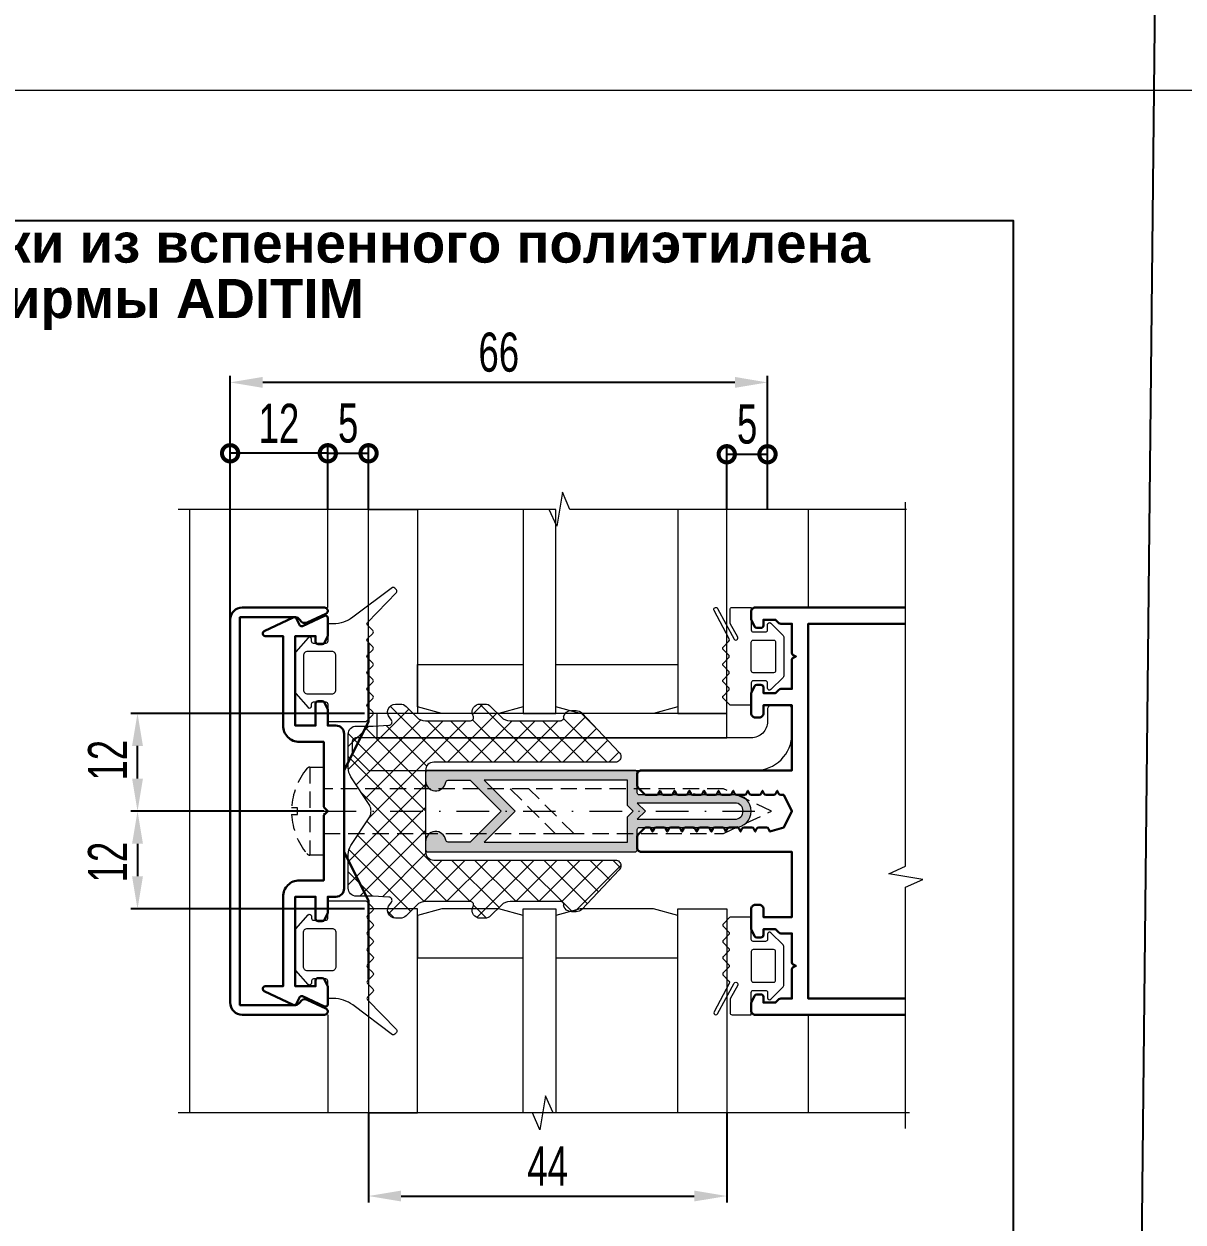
# Model space of a CAD drawing. Extents: x -37 to 8820, y -336 to 478.
# Drawn here: x 4944.1 to 5033, y 210.2 to 302.1 of the extents above; entities that cross this region are included whole.
import ezdxf

# ---------------------------------------------------------------- set-up
doc = ezdxf.new("R2010")
doc.units = 0
doc.header["$LTSCALE"] = 5
doc.linetypes.add('DASHDOT', pattern=[1, 0.5, -0.25, 0, -0.25])
doc.linetypes.add('HIDDEN', pattern=[0.375, 0.25, -0.125])
doc.layers.get('0').update_dxf_attribs({"linetype": 'CONTINUOUS', "lineweight": 30})
doc.layers.get('DEFPOINTS').update_dxf_attribs({"linetype": 'CONTINUOUS'})
for name, color, linetype, lineweight in [('1', 6, 'DASHDOT', 13), ('2', 3, 'HIDDEN', 13), ('Dimentions', 5, 'CONTINUOUS', 15), ('Glass', 5, 'CONTINUOUS', 20), ('Ал подклад', 7, 'CONTINUOUS', 20), ('Герлен', 7, 'CONTINUOUS', 60), ('Зигзаг', 1, 'CONTINUOUS', 15), ('Конструкции', 252, 'CONTINUOUS', 20), ('Подкладки', 1, 'CONTINUOUS', 20), ('Рамки', 1, 'CONTINUOUS', 15), ('Текстовый', 7, 'CONTINUOUS', 9), ('Уплотнители', 1, 'CONTINUOUS', 20), ('Штриховка', 1, 'CONTINUOUS', 5)]:
    doc.layers.add(name, color=color, linetype=linetype, lineweight=lineweight)
doc.layers.add('Скрытые', color=14, linetype='CONTINUOUS', plot=False)
doc.styles.add('3', font='RUSS.SHX', dxfattribs={"width": 0.7, "height": 3})
doc.styles.add('Каталожный', font='arial.ttf', dxfattribs={"height": 2.5})
doc.dimstyles.new('MX1_6', dxfattribs={"dimtxt": 3, "dimasz": 2.5, "dimexe": 0.5, "dimexo": 0, "dimgap": 0.8, "dimtad": 1, "dimlfac": 1.6, "dimdsep": 46, "dimtxsty": '3', "dimcen": 0, "dimclrd": 256, "dimclre": 256, "dimclrt": 256, "dimaunit": 1, "dimadec": 0, "dimazin": 0, "dimtfac": 1, "dimtmove": 0, "dimatfit": 1, "dimfxl": 1, "dimtvp": 1, "dimtolj": 1, "dimtzin": 0, "dimarcsym": 0})

# ---------------------------------------------------------------- blocks, each defined once
blk = doc.blocks.new('_DotSmall')
at = {"color": 0, "linetype": 'ByBlock', "const_width": 0.5}
blk.add_lwpolyline([(-0.0625, 0, 1), (0.0625, 0, 1)], format="xyb", close=True, dxfattribs=at)
blk = doc.blocks.new('*D536')
at = {"layer": 'DEFPOINTS', "color": 0, "linetype": 'Continuous', "transparency": 16777216}
for p in [(4959.878, 269.154), (4967.378, 264.852), (4959.878, 254.902)]:
    blk.add_point(p, dxfattribs=at)
at = {"layer": 'Dimentions', "linetype": 'Continuous', "lineweight": -2, "transparency": 16777216}
for p, q in [((4959.878, 254.902), (4959.878, 269.654)), ((4967.378, 264.852), (4967.378, 269.654)), ((4967.378, 269.154), (4959.878, 269.154))]:
    blk.add_line(p, q, dxfattribs=at)
at = {"layer": 'Dimentions', "linetype": 'Continuous', "lineweight": -2, "transparency": 16777216, "xscale": 2.5, "yscale": 2.5, "zscale": 2.5, "rotation": 180}
blk.add_blockref('_DotSmall', (4959.878, 269.154), dxfattribs=at)
at = {"layer": 'Dimentions', "linetype": 'Continuous', "lineweight": -2, "transparency": 16777216, "xscale": 2.5, "yscale": 2.5, "zscale": 2.5}
blk.add_blockref('_DotSmall', (4967.378, 269.154), dxfattribs=at)
at = {"layer": 'Dimentions', "linetype": 'Continuous', "transparency": 16777216, "insert": (4963.628, 271.454), "char_height": 3, "attachment_point": 5, "style": '3'}
blk.add_mtext('\\A1;12', dxfattribs=at)
blk = doc.blocks.new('*D537')
at = {"layer": 'DEFPOINTS', "color": 0, "linetype": 'Continuous', "transparency": 16777216}
for p in [(5001.128, 269.079), (4998.003, 264.852), (5001.128, 264.852)]:
    blk.add_point(p, dxfattribs=at)
at = {"layer": 'Dimentions', "linetype": 'Continuous', "lineweight": -2, "transparency": 16777216}
for p, q in [((4998.003, 264.852), (4998.003, 269.579)), ((5001.128, 264.852), (5001.128, 269.579)), ((4998.003, 269.079), (5001.128, 269.079))]:
    blk.add_line(p, q, dxfattribs=at)
at = {"layer": 'Dimentions', "linetype": 'Continuous', "lineweight": -2, "transparency": 16777216, "xscale": 2.5, "yscale": 2.5, "zscale": 2.5, "rotation": 180}
blk.add_blockref('_DotSmall', (4998.003, 269.079), dxfattribs=at)
at = {"layer": 'Dimentions', "linetype": 'Continuous', "lineweight": -2, "transparency": 16777216, "xscale": 2.5, "yscale": 2.5, "zscale": 2.5}
blk.add_blockref('_DotSmall', (5001.128, 269.079), dxfattribs=at)
at = {"layer": 'Dimentions', "linetype": 'Continuous', "transparency": 16777216, "insert": (4999.566, 271.379), "char_height": 3, "attachment_point": 5, "style": '3'}
blk.add_mtext('\\A1;5', dxfattribs=at)
blk = doc.blocks.new('*D538')
at = {"layer": 'DEFPOINTS', "color": 0, "linetype": 'Continuous', "transparency": 16777216}
for p in [(4959.878, 274.594), (5001.128, 264.852), (4959.878, 256.385)]:
    blk.add_point(p, dxfattribs=at)
at = {"layer": 'Dimentions', "linetype": 'Continuous', "lineweight": -2, "transparency": 16777216}
for p, q in [((4959.878, 256.385), (4959.878, 275.094)), ((5001.128, 264.852), (5001.128, 275.094)), ((4998.628, 274.594), (4962.378, 274.594))]:
    blk.add_line(p, q, dxfattribs=at)
at = {"layer": 'Dimentions', "linetype": 'Continuous', "transparency": 16777216}
for points in [[(4962.378, 275.011), (4962.378, 274.177), (4959.878, 274.594)], [(4998.628, 275.011), (4998.628, 274.177), (5001.128, 274.594)]]:
    blk.add_solid(points, dxfattribs=at)
at = {"layer": 'Dimentions', "linetype": 'Continuous', "transparency": 16777216, "insert": (4980.503, 276.894), "char_height": 3, "attachment_point": 5, "style": '3'}
blk.add_mtext('\\A1;66', dxfattribs=at)
blk = doc.blocks.new('*D539')
at = {"layer": 'DEFPOINTS', "color": 0, "linetype": 'Continuous', "transparency": 16777216}
for p in [(4970.503, 218.542), (4998.003, 218.542), (4998.003, 212.168)]:
    blk.add_point(p, dxfattribs=at)
at = {"layer": 'Dimentions', "linetype": 'Continuous', "lineweight": -2, "transparency": 16777216}
for p, q in [((4970.503, 218.542), (4970.503, 211.668)), ((4998.003, 218.542), (4998.003, 211.668)), ((4973.003, 212.168), (4995.503, 212.168))]:
    blk.add_line(p, q, dxfattribs=at)
at = {"layer": 'Dimentions', "linetype": 'Continuous', "transparency": 16777216}
for points in [[(4973.003, 212.585), (4973.003, 211.752), (4970.503, 212.168)], [(4995.503, 212.585), (4995.503, 211.752), (4998.003, 212.168)]]:
    blk.add_solid(points, dxfattribs=at)
at = {"layer": 'Dimentions', "linetype": 'Continuous', "transparency": 16777216, "insert": (4984.253, 214.468), "char_height": 3, "attachment_point": 5, "style": '3'}
blk.add_mtext('\\A1;44', dxfattribs=at)
blk = doc.blocks.new('*D540')
at = {"layer": 'DEFPOINTS', "color": 0, "linetype": 'Continuous', "transparency": 16777216}
for p in [(4970.503, 269.154), (4967.378, 264.852), (4970.503, 264.852)]:
    blk.add_point(p, dxfattribs=at)
at = {"layer": 'Dimentions', "linetype": 'Continuous', "lineweight": -2, "transparency": 16777216}
for p, q in [((4967.378, 264.852), (4967.378, 269.654)), ((4970.503, 264.852), (4970.503, 269.654)), ((4967.378, 269.154), (4970.503, 269.154))]:
    blk.add_line(p, q, dxfattribs=at)
at = {"layer": 'Dimentions', "linetype": 'Continuous', "lineweight": -2, "transparency": 16777216, "xscale": 2.5, "yscale": 2.5, "zscale": 2.5, "rotation": 180}
blk.add_blockref('_DotSmall', (4967.378, 269.154), dxfattribs=at)
at = {"layer": 'Dimentions', "linetype": 'Continuous', "lineweight": -2, "transparency": 16777216, "xscale": 2.5, "yscale": 2.5, "zscale": 2.5}
blk.add_blockref('_DotSmall', (4970.503, 269.154), dxfattribs=at)
at = {"layer": 'Dimentions', "linetype": 'Continuous', "transparency": 16777216, "insert": (4968.941, 271.454), "char_height": 3, "attachment_point": 5, "style": '3'}
blk.add_mtext('\\A1;5', dxfattribs=at)
blk = doc.blocks.new('*D542')
at = {"layer": 'DEFPOINTS', "color": 0, "linetype": 'Continuous', "transparency": 16777216}
for p in [(4967.066, 241.697), (4952.769, 234.197), (4970.191, 234.197)]:
    blk.add_point(p, dxfattribs=at)
at = {"layer": 'Dimentions', "linetype": 'Continuous', "lineweight": -2, "transparency": 16777216}
for p, q in [((4967.066, 241.697), (4952.269, 241.697)), ((4952.769, 239.197), (4952.769, 236.697)), ((4970.191, 234.197), (4952.269, 234.197))]:
    blk.add_line(p, q, dxfattribs=at)
at = {"layer": 'Dimentions', "linetype": 'Continuous', "transparency": 16777216}
for points in [[(4952.352, 239.197), (4953.186, 239.197), (4952.769, 241.697)], [(4952.352, 236.697), (4953.186, 236.697), (4952.769, 234.197)]]:
    blk.add_solid(points, dxfattribs=at)
at = {"layer": 'Dimentions', "linetype": 'Continuous', "transparency": 16777216, "insert": (4950.469, 237.791), "char_height": 3, "attachment_point": 5, "rotation": 90, "style": '3'}
blk.add_mtext('\\A1;12', dxfattribs=at)
blk = doc.blocks.new('*D543')
at = {"layer": 'DEFPOINTS', "color": 0, "linetype": 'Continuous', "transparency": 16777216}
for p in [(4952.769, 249.197), (4970.191, 249.197), (4967.066, 241.697)]:
    blk.add_point(p, dxfattribs=at)
at = {"layer": 'Dimentions', "linetype": 'Continuous', "lineweight": -2, "transparency": 16777216}
for p, q in [((4970.191, 249.197), (4952.269, 249.197)), ((4952.769, 244.197), (4952.769, 246.697)), ((4967.066, 241.697), (4952.269, 241.697))]:
    blk.add_line(p, q, dxfattribs=at)
at = {"layer": 'Dimentions', "linetype": 'Continuous', "transparency": 16777216}
for points in [[(4952.352, 246.697), (4953.186, 246.697), (4952.769, 249.197)], [(4952.352, 244.197), (4953.186, 244.197), (4952.769, 241.697)]]:
    blk.add_solid(points, dxfattribs=at)
at = {"layer": 'Dimentions', "linetype": 'Continuous', "transparency": 16777216, "insert": (4950.469, 245.603), "char_height": 3, "attachment_point": 5, "rotation": 90, "style": '3'}
blk.add_mtext('\\A1;12', dxfattribs=at)

msp = doc.modelspace()

# ---------------------------------------------------------------- hatches: boundary and pattern name
at = {"layer": 'Штриховка', "lineweight": 5}
h = msp.add_hatch(dxfattribs=at)
h.set_pattern_fill('NET', color=256, scale=10, angle=-45, style=0)
h.set_pattern_definition([(315, (7332.9453, 4537.5203), (0.88388348, 0.88388348), []), (45, (7332.9453, 4537.5203), (-0.88388348, 0.88388348), [])])
edge = h.paths.add_edge_path()
edge.add_arc((4989.4406, 237.5033), 0.4375, -45, 0, ccw=False)
edge.add_line((4989.7499, 237.194), (4986.8736, 234.1614))
edge.add_arc((4986.4317, 234.6033), 0.625, 270, 315, ccw=False)
edge.add_line((4986.4317, 233.9783), (4986.0781, 233.9783))
edge.add_arc((4986.0751, 234.5944), 0.6161, 194.690939, 270.28096, ccw=False)
edge.add_arc((4985.2396, 234.5096), 0.25, 343.39845, 450)
edge.add_line((4985.2396, 234.7596), (4981.3638, 234.7596))
edge.add_arc((4981.3638, 233.8221), 0.9375, 90, 135)
edge.add_line((4980.7009, 234.485), (4979.8773, 233.6614))
edge.add_arc((4979.4354, 234.1033), 0.625, 270, 315, ccw=False)
edge.add_line((4979.4354, 233.4783), (4979.0818, 233.4783))
edge.add_arc((4979.0818, 234.1033), 0.625, 158.459594, 270, ccw=False)
edge.add_arc((4978.3237, 234.5096), 0.25, 315, 450)
edge.add_line((4978.3237, 234.7596), (4974.8675, 234.7596))
edge.add_arc((4974.8675, 233.8221), 0.9375, 90, 135)
edge.add_line((4974.2046, 234.485), (4973.381, 233.6614))
edge.add_arc((4972.939, 234.1033), 0.625, 270, 315, ccw=False)
edge.add_line((4972.939, 233.4783), (4972.5855, 233.4783))
edge.add_arc((4972.5855, 234.1033), 0.625, 135, 270, ccw=False)
edge.add_line((4972.1436, 234.5453), (4972.2596, 234.7093))
edge.add_arc((4972.0555, 234.8537), 0.25, 324.716356, 447.011206)
edge.add_line((4972.0685, 235.1033), (4970.8713, 235.1658))
edge.add_line((4970.8713, 235.1658), (4969.5656, 235.1658))
edge.add_arc((4969.5656, 235.7908), 0.625, 180, 270, ccw=False)
edge.add_line((4968.9406, 235.7908), (4968.9406, 235.9471))
edge.add_line((4968.9406, 235.9471), (4968.9406, 238.3707))
edge.add_arc((4970.1906, 238.3707), 1.25, 146.745633, 180, ccw=False)
edge.add_line((4969.1453, 239.0561), (4970.5908, 241.2606))
edge.add_arc((4969.7352, 241.6971), 0.9605, 332.973316, 387.026684)
edge.add_line((4970.5908, 242.1336), (4969.1453, 244.3381))
edge.add_arc((4970.1906, 245.0235), 1.25, 180, 213.254367, ccw=False)
edge.add_line((4968.9406, 245.0235), (4968.9406, 247.4471))
edge.add_line((4968.9406, 247.4471), (4968.9406, 247.6033))
edge.add_arc((4969.5656, 247.6033), 0.625, 90, 180, ccw=False)
edge.add_line((4969.5656, 248.2283), (4970.8713, 248.2283))
edge.add_line((4970.8713, 248.2283), (4972.0685, 248.2909))
edge.add_arc((4972.0555, 248.5405), 0.25, 272.988794, 395.283644)
edge.add_line((4972.2596, 248.6849), (4972.1436, 248.8489))
edge.add_arc((4972.5855, 249.2908), 0.625, 90, 225, ccw=False)
edge.add_line((4972.5855, 249.9158), (4972.939, 249.9158))
edge.add_arc((4972.939, 249.2908), 0.625, 45, 90, ccw=False)
edge.add_line((4973.381, 249.7328), (4974.2046, 248.9092))
edge.add_arc((4974.8675, 249.5721), 0.9375, 225, 270)
edge.add_line((4974.8675, 248.6346), (4978.3237, 248.6346))
edge.add_arc((4978.3237, 248.8846), 0.25, 270, 405)
edge.add_arc((4979.0818, 249.2908), 0.625, 90, 201.540406, ccw=False)
edge.add_line((4979.0818, 249.9158), (4979.4354, 249.9158))
edge.add_arc((4979.4354, 249.2908), 0.625, 45, 90, ccw=False)
edge.add_line((4979.8773, 249.7328), (4980.7009, 248.9092))
edge.add_arc((4981.3638, 249.5721), 0.9375, 225, 270)
edge.add_line((4981.3638, 248.6346), (4985.2396, 248.6346))
edge.add_arc((4985.2396, 248.8846), 0.25, 270, 376.60155)
edge.add_arc((4986.0751, 248.7998), 0.6161, 89.71904, 165.309061, ccw=False)
edge.add_line((4986.0781, 249.4158), (4986.4317, 249.4158))
edge.add_arc((4986.4317, 248.7908), 0.625, 45, 90, ccw=False)
edge.add_line((4986.8736, 249.2328), (4989.7499, 246.2002))
edge.add_arc((4989.4406, 245.8909), 0.4375, 0, 45, ccw=False)
edge.add_line((4989.8781, 245.8909), (4989.8781, 245.8846))
edge.add_arc((4989.4406, 245.8846), 0.4375, -90, 0, ccw=False)
edge.add_line((4989.4406, 245.4471), (4975.5031, 245.4471))
edge.add_arc((4975.5031, 244.8221), 0.625, 90, 180)
edge.add_line((4974.8781, 244.8221), (4974.8781, 241.6971))
edge.add_line((4974.8781, 241.6971), (4974.8781, 238.5721))
edge.add_arc((4975.5031, 238.5721), 0.625, 180, 270)
edge.add_line((4975.5031, 237.9471), (4989.4406, 237.9471))
edge.add_arc((4989.4406, 237.5096), 0.4375, 0, 90, ccw=False)
at = {"layer": 'Штриховка'}
h = msp.add_hatch(color=256, dxfattribs=at)
h.paths.add_polyline_path([(4976.6154, 244.0721), (4978.3156, 244.0721), (4979.1906, 243.1971), (4980.2512, 243.1971), (4979.3762, 244.0721), (4990.3781, 244.0721), (4990.3781, 243.1971), (4991.1281, 243.1971), (4991.1281, 244.6346, 0.4142136), (4990.9406, 244.8221), (4975.0656, 244.8221, 0.4142136), (4974.8781, 244.6346), (4974.8781, 244.0408, 0.9221128), (4976.4303, 243.9148, -0.3675232)])
h.paths.add_polyline_path([(4991.1281, 240.1971), (4990.3781, 240.1971), (4990.3781, 239.3221), (4979.3762, 239.3221), (4980.2512, 240.1971), (4979.1906, 240.1971), (4978.3156, 239.3221), (4976.6154, 239.3221, -0.3675232), (4976.4303, 239.4794, 0.9221128), (4974.8781, 239.3533), (4974.8781, 238.7596, 0.4142136), (4975.0656, 238.5721), (4990.9406, 238.5721, 0.4142136), (4991.1281, 238.7596)])
h.paths.add_polyline_path([(4981.7512, 241.6971), (4980.6906, 241.6971), (4979.1906, 240.1971), (4980.2512, 240.1971)])
h.paths.add_polyline_path([(4980.2512, 243.1971), (4979.1906, 243.1971), (4980.6906, 241.6971), (4981.7512, 241.6971)])
h.paths.add_polyline_path([(4999.4811, 242.6108), (4998.7797, 242.9379, 0.0304189), (4998.6281, 242.9471), (4995.6281, 242.9471), (4995.4002, 242.9471, -0.0283601), (4995.379, 242.9483, 0.0024178), (4995.3781, 242.9471), (4991.2843, 242.9471, -0.4142136), (4991.1281, 243.1033), (4991.1281, 243.1971), (4990.3781, 243.1971), (4990.3781, 242.1364), (4990.8174, 241.6971), (4991.7531, 241.6971), (4991.1281, 242.3221), (4998.6281, 242.3221, -0.4142136), (4999.2531, 241.6971), (4999.8781, 241.6971, 0.2078608)])
h.paths.add_polyline_path([(4999.8781, 241.6971), (4999.2531, 241.6971, -0.4142136), (4998.6281, 241.0721), (4991.1281, 241.0721), (4991.7531, 241.6971), (4990.8174, 241.6971), (4990.3781, 241.2578), (4990.3781, 240.1971), (4991.1281, 240.1971), (4991.1281, 240.2908, -0.4142136), (4991.2843, 240.4471), (4995.3781, 240.4471), (4995.4184, 240.4471, -0.1989758), (4995.5511, 240.3921, 0.1550132), (4995.6281, 240.4471), (4998.6281, 240.4471, 0.0304189), (4998.7797, 240.4563), (4999.4811, 240.7834, 0.2078608)])

# ---------------------------------------------------------------- linework, layer by layer
for points in [[(4959.8781, 227.0096), (4959.8781, 256.3846, -0.4142136), (4960.8156, 257.3221), (4967.1281, 257.3221, -0.8025849), (4967.2337, 256.8455), (4965.7971, 256.1756, -0.4015594), (4965.224, 256.3702, 0.2797393), (4964.8914, 256.5721), (4960.6281, 256.5721), (4960.6281, 226.8221), (4964.8914, 226.8221, 0.2797393), (4965.224, 227.024, -0.4015594), (4965.7971, 227.2186), (4967.2337, 226.5487, -0.8025849), (4967.1281, 226.0721), (4960.8156, 226.0721, -0.4142136)], [(4964.7241, 256.5545, -0.4142136), (4964.9733, 256.4638), (4965.1933, 255.992, 0.4142136), (4965.4425, 255.9013), (4967.1113, 256.6795, -0.5486188), (4967.3781, 256.5096), (4967.3781, 255.1789, -0.1164338), (4967.3583, 255.095), (4967.1174, 254.6132, -0.284079), (4966.9497, 254.5096), (4966.6281, 254.5096, -0.4142136), (4966.4406, 254.6971), (4966.4406, 255.1346), (4964.8781, 255.1346), (4964.8781, 248.2596), (4966.4406, 248.2596), (4966.4406, 249.9471, -0.4142136), (4966.6281, 250.1346), (4966.9497, 250.1346, -0.284079), (4967.1174, 250.0309), (4967.3583, 249.5492, -0.1164338), (4967.3781, 249.4653), (4967.3781, 248.2596), (4968.0031, 248.2596, -0.4142136), (4968.6281, 247.6346), (4968.6281, 235.7596, -0.4142136), (4968.0031, 235.1346), (4967.3781, 235.1346), (4967.3781, 233.9289, -0.1164338), (4967.3583, 233.845), (4967.1174, 233.3632, -0.284079), (4966.9497, 233.2596), (4966.6281, 233.2596, -0.4142136), (4966.4406, 233.4471), (4966.4406, 235.1346), (4964.8781, 235.1346), (4964.8781, 228.2596), (4966.4406, 228.2596), (4966.4406, 228.6971, -0.4142136), (4966.6281, 228.8846), (4966.9497, 228.8846, -0.284079), (4967.1174, 228.7809), (4967.3583, 228.2992, -0.1164338), (4967.3781, 228.2153), (4967.3781, 226.8846, -0.5486188), (4967.1113, 226.7147), (4965.4425, 227.4929, 0.4142136), (4965.1933, 227.4022), (4964.9733, 226.9304, -0.4142136), (4964.7241, 226.8397), (4962.4863, 227.8832, -0.2914734), (4962.3781, 228.0531), (4962.3781, 228.0721, -0.4142136), (4962.5656, 228.2596), (4963.9406, 228.2596), (4963.9406, 235.1346, -0.4142136), (4965.1906, 236.3846), (4967.0656, 236.3846), (4967.0656, 241.3069, -0.1989124), (4967.1205, 241.4395), (4967.3781, 241.6971), (4967.1205, 241.9547, -0.1989124), (4967.0656, 242.0873), (4967.0656, 247.0096), (4965.1906, 247.0096, -0.4142136), (4963.9406, 248.2596), (4963.9406, 255.1346), (4962.5656, 255.1346, -0.4142136), (4962.3781, 255.3221), (4962.3781, 255.3411, -0.2914734), (4962.4863, 255.511)]]:
    msp.add_lwpolyline(points, format="xyb", close=True)
msp.add_lwpolyline([(5011.7267, 226.0721), (5000.1906, 226.0721, -0.4142136), (4999.8781, 226.3846), (4999.8781, 226.9653, -0.1164338), (4999.8979, 227.0492), (5000.1387, 227.5309, -0.284079), (5000.3065, 227.6346), (5000.6281, 227.6346, -0.4142136), (5000.8156, 227.4471), (5000.8156, 227.0096), (5001.7531, 227.0096), (5002.0107, 227.2672, -0.1989124), (5002.1432, 227.3221), (5003.0031, 227.3221), (5003.0031, 229.55, -0.284079), (5003.1067, 229.7177), (5003.3156, 229.8221), (5003.1067, 229.9265, -0.284079), (5003.0031, 230.0942), (5003.0031, 232.3221), (5002.1432, 232.3221, -0.1989124), (5002.0107, 232.377), (5001.7531, 232.6346), (5000.8156, 232.6346), (5000.8156, 232.1971, -0.4142136), (5000.6281, 232.0096), (5000.3065, 232.0096, -0.284079), (5000.1387, 232.1132), (4999.8979, 232.595, -0.1164338), (4999.8781, 232.6789), (4999.8781, 234.1971, -0.4142136), (5000.1906, 234.5096), (5000.5031, 234.5096, -0.4142136), (5000.8156, 234.1971), (5000.8156, 233.5721), (5003.0031, 233.5721), (5003.0031, 238.5721), (4991.4406, 238.5721, -0.4142136), (4991.1281, 238.8846), (4991.1281, 239.7444, -0.1989124), (4991.183, 239.877), (4991.6982, 240.3922, -0.1989124), (4991.8307, 240.4471), (4992.0434, 240.4471, -0.284079), (4992.2111, 240.3434), (4992.3156, 240.1346), (4992.42, 240.3434, -0.284079), (4992.5877, 240.4471), (4993.1684, 240.4471, -0.284079), (4993.3361, 240.3434), (4993.4406, 240.1346), (4993.545, 240.3434, -0.284079), (4993.7127, 240.4471), (4994.2934, 240.4471, -0.284079), (4994.4611, 240.3434), (4994.5656, 240.1346), (4994.67, 240.3434, -0.284079), (4994.8377, 240.4471), (4995.4184, 240.4471, -0.284079), (4995.5861, 240.3434), (4995.6906, 240.1346), (4995.795, 240.3434, -0.284079), (4995.9627, 240.4471), (4996.5434, 240.4471, -0.284079), (4996.7111, 240.3434), (4996.8156, 240.1346), (4996.92, 240.3434, -0.284079), (4997.0877, 240.4471), (4997.6684, 240.4471, -0.284079), (4997.8361, 240.3434), (4997.9406, 240.1346), (4998.045, 240.3434, -0.284079), (4998.2127, 240.4471), (4998.7934, 240.4471, -0.284079), (4998.9611, 240.3434), (4999.0656, 240.1346), (4999.17, 240.3434, -0.284079), (4999.3377, 240.4471), (4999.9184, 240.4471, -0.284079), (5000.0861, 240.3434), (5000.1906, 240.1346), (5000.295, 240.3434, -0.284079), (5000.4627, 240.4471), (5001.0434, 240.4471, -0.284079), (5001.2111, 240.3434), (5001.3156, 240.1346), (5002.3781, 240.4471), (5003.0031, 241.6971), (5002.3781, 242.9471), (5002.1502, 242.9471, -0.284079), (5001.9825, 243.0507), (5001.8781, 243.2596), (5001.7736, 243.0507, -0.284079), (5001.6059, 242.9471), (5001.0252, 242.9471, -0.284079), (5000.8575, 243.0507), (5000.7531, 243.2596), (5000.6486, 243.0507, -0.284079), (5000.4809, 242.9471), (4999.9002, 242.9471, -0.284079), (4999.7325, 243.0507), (4999.6281, 243.2596), (4999.5236, 243.0507, -0.284079), (4999.3559, 242.9471), (4998.7752, 242.9471, -0.284079), (4998.6075, 243.0507), (4998.5031, 243.2596), (4998.3986, 243.0507, -0.284079), (4998.2309, 242.9471), (4997.6502, 242.9471, -0.284079), (4997.4825, 243.0507), (4997.3781, 243.2596), (4997.2736, 243.0507, -0.284079), (4997.1059, 242.9471), (4996.5252, 242.9471, -0.284079), (4996.3575, 243.0507), (4996.2531, 243.2596), (4996.1486, 243.0507, -0.284079), (4995.9809, 242.9471), (4995.4002, 242.9471, -0.284079), (4995.2325, 243.0507), (4995.1281, 243.2596), (4995.0236, 243.0507, -0.284079), (4994.8559, 242.9471), (4994.2752, 242.9471, -0.284079), (4994.1075, 243.0507), (4994.0031, 243.2596), (4993.8986, 243.0507, -0.284079), (4993.7309, 242.9471), (4993.1502, 242.9471, -0.284079), (4992.9825, 243.0507), (4992.8781, 243.2596), (4992.7736, 243.0507, -0.284079), (4992.6059, 242.9471), (4991.8307, 242.9471, -0.1989124), (4991.6982, 243.002), (4991.183, 243.5172, -0.1989124), (4991.1281, 243.6498), (4991.1281, 244.5096, -0.4142136), (4991.4406, 244.8221), (5003.0031, 244.8221), (5003.0031, 249.8221), (5000.8156, 249.8221), (5000.8156, 249.1971, -0.4142136), (5000.5031, 248.8846), (5000.1906, 248.8846, -0.4142136), (4999.8781, 249.1971), (4999.8781, 250.7153, -0.1164338), (4999.8979, 250.7992), (5000.1387, 251.2809, -0.284079), (5000.3065, 251.3846), (5000.6281, 251.3846, -0.4142136), (5000.8156, 251.1971), (5000.8156, 250.7596), (5001.7531, 250.7596), (5002.0107, 251.0172, -0.1989124), (5002.1432, 251.0721), (5003.0031, 251.0721), (5003.0031, 253.3, -0.284079), (5003.1067, 253.4677), (5003.3156, 253.5721), (5003.1067, 253.6765, -0.284079), (5003.0031, 253.8442), (5003.0031, 256.0721), (5002.1432, 256.0721, -0.1989124), (5002.0107, 256.127), (5001.7531, 256.3846), (5000.8156, 256.3846), (5000.8156, 255.9471, -0.4142136), (5000.6281, 255.7596), (5000.3065, 255.7596, -0.284079), (5000.1387, 255.8632), (4999.8979, 256.345, -0.1164338), (4999.8781, 256.4289), (4999.8781, 257.0096, -0.4142136), (5000.1906, 257.3221), (5011.7267, 257.3221)], format="xyb")
msp.add_lwpolyline([(5011.7267, 227.3221), (5004.2531, 227.3221), (5004.2531, 256.0721), (5011.7267, 256.0721)])
at = {"layer": '1'}
msp.add_line((4967.0656, 241.6971), (5001.4406, 241.6971), dxfattribs=at)
at = {"layer": '2'}
msp.add_line((4966.0095, 245.0721), (4966.0095, 238.3221), dxfattribs=at)
msp.add_lwpolyline([(4964.6027, 241.9427, -0.1618489), (4965.7685, 244.9585, -0.2238875), (4966.0095, 245.0721), (4967.0656, 245.0721), (4967.0656, 238.3221), (4966.0095, 238.3221, -0.2238875), (4965.7685, 238.4357, -0.1618489), (4964.6027, 241.4515), (4965.0404, 241.4515), (4965.0404, 241.9427)], format="xyb", close=True, dxfattribs=at)
for points in [[(4967.0656, 239.9783), (4997.7547, 239.9783), (5001.4406, 241.6971), (4997.7547, 243.4158), (4967.0656, 243.4158)], [(4981.3815, 243.4158), (4984.819, 239.9783), (4986.2513, 239.9783), (4982.8138, 243.4158)]]:
    msp.add_lwpolyline(points, close=True, dxfattribs=at)
at = {"layer": 'Glass'}
for points in [[(4974.2531, 264.8523), (4974.2531, 249.1971), (4970.5031, 249.1971), (4970.5031, 264.8523)], [(4982.3781, 264.8523), (4982.3781, 249.1971), (4984.8781, 249.1971), (4984.8781, 264.8523)], [(4994.2531, 264.8523), (4994.2531, 249.1971), (4998.0031, 249.1971), (4998.0031, 264.8523)], [(4974.2531, 249.6995), (4974.2531, 252.9471), (4982.3781, 252.9471), (4982.3781, 249.6995), (4980.5031, 249.1971), (4976.1281, 249.1971)], [(4984.8781, 249.6995), (4984.8781, 252.9471), (4994.2531, 252.9471), (4994.2531, 249.6995), (4992.3781, 249.1971), (4986.7531, 249.1971)], [(4974.2531, 218.5419), (4974.2531, 234.1971), (4970.5031, 234.1971), (4970.5031, 218.5419)], [(4974.2531, 233.6947), (4974.2531, 230.4471), (4982.3781, 230.4471), (4982.3781, 233.6947), (4980.5031, 234.1971), (4976.1281, 234.1971)], [(4982.3781, 218.5419), (4982.3781, 234.1971), (4984.8781, 234.1971), (4984.8781, 218.5419)], [(4984.8781, 233.6947), (4984.8781, 230.4471), (4994.2531, 230.4471), (4994.2531, 233.6947), (4992.3781, 234.1971), (4986.7531, 234.1971)], [(4994.2531, 218.5419), (4994.2531, 234.1971), (4998.0031, 234.1971), (4998.0031, 218.5419)]]:
    msp.add_lwpolyline(points, close=True, dxfattribs=at)
at = {"layer": 'Ал подклад'}
msp.add_lwpolyline([(4970.6325, 244.822), (5000.1906, 244.822, 0.4142136), (5003.0031, 247.6345), (5003.0031, 249.5095, 0.4142136), (5002.6906, 249.822), (5001.4406, 249.822, 0.4142136), (5001.1281, 249.5095), (5001.1281, 248.572, -0.4142136), (4999.8781, 247.322), (4969.5656, 247.322, 0.4142136), (4969.2531, 247.0095), (4969.2531, 246.2015, 0.1989124), (4969.3446, 245.9805), (4970.4115, 244.9135, 0.1989124)], format="xyb", close=True, dxfattribs=at)
at = {"layer": 'Герлен', "ltscale": 2, "const_width": 0.1875}
msp.add_lwpolyline([(4970.5031, 254.6346), (4970.5031, 248.5721), (4968.6281, 244.8221), (4968.6281, 238.5721), (4970.5031, 234.8221), (4970.5031, 228.7596)], dxfattribs=at)
at = {"layer": 'Зигзаг'}
for points in [[(5011.8037, 264.8523), (4985.9659, 264.8523), (4985.3851, 266.1702), (4984.9495, 263.5575), (4984.367, 264.8523), (4955.8895, 264.8523)], [(5011.7267, 217.3453), (5011.7267, 235.8703), (5013.0446, 236.4511), (5010.4319, 236.8868), (5011.7267, 237.4693), (5011.7267, 265.3959)], [(5012.0239, 218.5419), (4984.6806, 218.5419), (4984.0997, 219.8598), (4983.6641, 217.2471), (4983.0816, 218.5419), (4955.8895, 218.5419)]]:
    msp.add_lwpolyline(points, dxfattribs=at)
at = {"layer": 'Конструкции'}
for p, q in [((4967.3781, 257.3221), (4967.3781, 264.8523)), ((5004.2531, 264.8523), (5004.2531, 257.3221)), ((4967.3781, 226.0721), (4967.3781, 218.5419)), ((5004.2531, 226.0721), (5004.2531, 218.5419))]:
    msp.add_line(p, q, dxfattribs=at)
msp.add_lwpolyline([(4956.7531, 264.8523), (4956.7531, 218.5419)], dxfattribs=at)
at = {"layer": 'Подкладки'}
msp.add_lwpolyline([(4971.1281, 249.1971), (4971.1281, 247.3221), (4998.0031, 247.3221), (4998.0031, 249.1971)], close=True, dxfattribs=at)
at = {"layer": 'Рамки', "linetype": 'Continuous'}
msp.add_lwpolyline([(5040, 297), (4830, 297), (4830, 0), (5040, 0)], close=True, dxfattribs=at)
at = {"layer": 'Скрытые', "linetype": 'Continuous'}
for points in [[(3999.0404, -24.0001), (5027.2664, -31.7039), (5031.5789, 367.3445), (3999.0404, 358.304)], [(5020, 10), (5020, 287), (4855, 287), (4855, 10)]]:
    msp.add_lwpolyline(points, close=True, dxfattribs=at)
at = {"layer": 'Уплотнители'}
for points in [[(4966.1281, 249.9158, -0.4142136), (4966.2843, 250.0721), (4967.2218, 250.0721, -0.4142136), (4967.3781, 249.9158), (4967.3781, 248.5721), (4970.266, 248.5721, 0.1989124), (4970.3544, 248.6087), (4970.8323, 249.0866, 0.4142136), (4970.8323, 249.3076), (4970.4283, 249.7116, -0.4142136), (4970.4283, 249.9326), (4970.8323, 250.3366, 0.4142136), (4970.8323, 250.5576), (4970.4283, 250.9616, -0.4142136), (4970.4283, 251.1826), (4970.8323, 251.5866, 0.4142136), (4970.8323, 251.8076), (4970.4283, 252.2116, -0.4142136), (4970.4283, 252.4326), (4970.8323, 252.8366, 0.4142136), (4970.8323, 253.0576), (4970.4283, 253.4616, -0.4142136), (4970.4283, 253.6826), (4970.8323, 254.0866, 0.4142136), (4970.8323, 254.3076), (4970.4283, 254.7116, -0.4142136), (4970.4283, 254.9326), (4970.8323, 255.3366, 0.4142136), (4970.8323, 255.5576), (4970.4283, 255.9616, -0.4142136), (4970.4283, 256.1826), (4972.6426, 258.4616, 0.4142136), (4972.6426, 258.6826), (4972.5113, 258.8139, 0.2925382), (4972.3468, 258.85), (4969.2936, 256.5692, -0.1617878), (4967.7974, 256.0721), (4967.3781, 256.0721), (4967.3781, 254.7283, -0.4142136), (4967.2218, 254.5721), (4966.2843, 254.5721, -0.4142136), (4966.1281, 254.7283), (4966.1281, 254.8846, 0.6685867), (4965.8612, 254.995), (4964.9237, 253.9303, 0.1986192), (4964.8781, 253.82), (4964.8781, 250.8242, 0.1986192), (4964.9237, 250.7139), (4965.8612, 249.6492, 0.6685867), (4966.1281, 249.7596)], [(4998.8389, 255.0529), (4998.272, 256.0979, -0.1249127), (4998.2531, 256.1724), (4998.2531, 257.1658, -0.4142136), (4998.4093, 257.3221), (4999.8781, 257.3221), (4999.8781, 255.6033, 0.4142136), (5000.0343, 255.4471), (5000.9718, 255.4471, 0.4142136), (5001.1281, 255.6033), (5001.1281, 256.0096, -0.6685867), (5001.3949, 256.12), (5002.3324, 255.1803, -0.1986192), (5002.3781, 255.07), (5002.3781, 252.0742, -0.1986192), (5002.3324, 251.9639), (5001.3949, 251.0242, -0.6685867), (5001.1281, 251.1346), (5001.1281, 251.5408, 0.4142136), (5000.9718, 251.6971), (5000.0343, 251.6971, 0.4142136), (4999.8781, 251.5408), (4999.8781, 249.8221), (4998.3178, 249.8221, -0.1989124), (4998.2073, 249.8679), (4997.7386, 250.3366, -0.4142136), (4997.7386, 250.5576), (4998.1426, 250.9616, 0.4142136), (4998.1426, 251.1826), (4997.7386, 251.5866, -0.4142136), (4997.7386, 251.8076), (4998.1426, 252.2116, 0.4142136), (4998.1426, 252.4326), (4997.7386, 252.8366, -0.4142136), (4997.7386, 253.0576), (4998.1426, 253.4616, 0.4142136), (4998.1426, 253.6826), (4997.7386, 254.0866, -0.4142136), (4997.7386, 254.3076), (4998.1706, 254.7396, 0.3320761), (4998.1975, 254.9246), (4997.022, 257.0913, -1), (4997.2967, 257.2404), (4998.5643, 254.9038, 1)], [(5001.7531, 254.6658), (5001.7531, 252.4783, -0.4142136), (5001.5968, 252.3221), (5000.0343, 252.3221, -0.4142136), (4999.8781, 252.4783), (4999.8781, 254.6658, -0.4142136), (5000.0343, 254.8221), (5001.5968, 254.8221, -0.4142136)], [(4965.5031, 253.6346), (4965.5031, 251.0096, 0.4142136), (4965.8156, 250.6971), (4967.6906, 250.6971, 0.4142136), (4968.0031, 251.0096), (4968.0031, 253.6346, 0.4142136), (4967.6906, 253.9471), (4965.8156, 253.9471, 0.4142136)], [(4991.1281, 238.7596), (4991.1281, 240.2908, -0.4142136), (4991.2843, 240.4471), (4995.3781, 240.4471, 0.5), (4995.6281, 240.4471), (4998.6281, 240.4471, 1), (4998.6281, 242.9471), (4995.6281, 242.9471, 0.5), (4995.3781, 242.9471), (4991.2843, 242.9471, -0.4142136), (4991.1281, 243.1033), (4991.1281, 244.6346, 0.4142136), (4990.9406, 244.8221), (4975.0656, 244.8221, 0.4142136), (4974.8781, 244.6346), (4974.8781, 244.0408, 0.9221128), (4976.4303, 243.9148, -0.3675232), (4976.6154, 244.0721), (4978.3156, 244.0721), (4980.6906, 241.6971), (4978.3156, 239.3221), (4976.6154, 239.3221, -0.3675232), (4976.4303, 239.4794, 0.9221128), (4974.8781, 239.3533), (4974.8781, 238.7596, 0.4142136), (4975.0656, 238.5721), (4990.9406, 238.5721, 0.4142136)], [(4991.7531, 241.6971), (4991.1281, 241.0721), (4998.6281, 241.0721, 1), (4998.6281, 242.3221), (4991.1281, 242.3221), (4991.7531, 241.6971)], [(4966.1281, 233.4783, 0.4142136), (4966.2843, 233.3221), (4967.2218, 233.3221, 0.4142136), (4967.3781, 233.4783), (4967.3781, 234.8221), (4970.266, 234.8221, -0.1989124), (4970.3544, 234.7855), (4970.8323, 234.3076, -0.4142136), (4970.8323, 234.0866), (4970.4283, 233.6826, 0.4142136), (4970.4283, 233.4616), (4970.8323, 233.0576, -0.4142136), (4970.8323, 232.8366), (4970.4283, 232.4326, 0.4142136), (4970.4283, 232.2116), (4970.8323, 231.8076, -0.4142136), (4970.8323, 231.5866), (4970.4283, 231.1826, 0.4142136), (4970.4283, 230.9616), (4970.8323, 230.5576, -0.4142136), (4970.8323, 230.3366), (4970.4283, 229.9326, 0.4142136), (4970.4283, 229.7116), (4970.8323, 229.3076, -0.4142136), (4970.8323, 229.0866), (4970.4283, 228.6826, 0.4142136), (4970.4283, 228.4616), (4970.8323, 228.0576, -0.4142136), (4970.8323, 227.8366), (4970.4283, 227.4326, 0.4142136), (4970.4283, 227.2116), (4972.6426, 224.9326, -0.4142136), (4972.6426, 224.7116), (4972.5113, 224.5803, -0.2925382), (4972.3468, 224.5442), (4969.2936, 226.825, 0.1617878), (4967.7974, 227.3221), (4967.3781, 227.3221), (4967.3781, 228.6658, 0.4142136), (4967.2218, 228.8221), (4966.2843, 228.8221, 0.4142136), (4966.1281, 228.6658), (4966.1281, 228.5096, -0.6685867), (4965.8612, 228.3992), (4964.9237, 229.4639, -0.1986192), (4964.8781, 229.5742), (4964.8781, 232.57, -0.1986192), (4964.9237, 232.6803), (4965.8612, 233.745, -0.6685867), (4966.1281, 233.6346)], [(4998.8389, 228.3413), (4998.272, 227.2963, 0.1249127), (4998.2531, 227.2218), (4998.2531, 226.2283, 0.4142136), (4998.4093, 226.0721), (4999.8781, 226.0721), (4999.8781, 227.7908, -0.4142136), (5000.0343, 227.9471), (5000.9718, 227.9471, -0.4142136), (5001.1281, 227.7908), (5001.1281, 227.3846, 0.6685867), (5001.3949, 227.2742), (5002.3324, 228.2139, 0.1986192), (5002.3781, 228.3242), (5002.3781, 231.32, 0.1986192), (5002.3324, 231.4303), (5001.3949, 232.37, 0.6685867), (5001.1281, 232.2596), (5001.1281, 231.8533, -0.4142136), (5000.9718, 231.6971), (5000.0343, 231.6971, -0.4142136), (4999.8781, 231.8533), (4999.8781, 233.5721), (4998.3178, 233.5721, 0.1989124), (4998.2073, 233.5263), (4997.7386, 233.0576, 0.4142136), (4997.7386, 232.8366), (4998.1426, 232.4326, -0.4142136), (4998.1426, 232.2116), (4997.7386, 231.8076, 0.4142136), (4997.7386, 231.5866), (4998.1426, 231.1826, -0.4142136), (4998.1426, 230.9616), (4997.7386, 230.5576, 0.4142136), (4997.7386, 230.3366), (4998.1426, 229.9326, -0.4142136), (4998.1426, 229.7116), (4997.7386, 229.3076, 0.4142136), (4997.7386, 229.0866), (4998.1706, 228.6546, -0.3320761), (4998.1975, 228.4696), (4997.022, 226.3029, 1), (4997.2967, 226.1538), (4998.5643, 228.4904, -1)], [(4965.5031, 229.7596), (4965.5031, 232.3846, -0.4142136), (4965.8156, 232.6971), (4967.6906, 232.6971, -0.4142136), (4968.0031, 232.3846), (4968.0031, 229.7596, -0.4142136), (4967.6906, 229.4471), (4965.8156, 229.4471, -0.4142136)], [(5001.7531, 228.7283), (5001.7531, 230.9158, 0.4142136), (5001.5968, 231.0721), (5000.0343, 231.0721, 0.4142136), (4999.8781, 230.9158), (4999.8781, 228.7283, 0.4142136), (5000.0343, 228.5721), (5001.5968, 228.5721, 0.4142136)]]:
    msp.add_lwpolyline(points, format="xyb", close=True, dxfattribs=at)
msp.add_lwpolyline([(4989.8781, 237.5033, -0.1989124), (4989.7499, 237.194), (4986.8736, 234.1614, -0.1989124), (4986.4317, 233.9783), (4986.0781, 233.9783, -0.3423279), (4985.4792, 234.4382, 0.5018631), (4985.2396, 234.7596), (4981.3638, 234.7596, 0.1989124), (4980.7009, 234.485), (4979.8773, 233.6614, -0.1989124), (4979.4354, 233.4783), (4979.0818, 233.4783, -0.5291399), (4978.5005, 234.3328, 0.6681786), (4978.3237, 234.7596), (4974.8675, 234.7596, 0.1989124), (4974.2046, 234.485), (4973.381, 233.6614, -0.1989124), (4972.939, 233.4783), (4972.5855, 233.4783, -0.6681786), (4972.1436, 234.5453), (4972.2596, 234.7093, 0.5907793), (4972.0685, 235.1033), (4970.8713, 235.1658), (4969.5656, 235.1658, -0.4142136), (4968.9406, 235.7908), (4968.9406, 235.9471), (4968.9406, 238.3707, -0.1461265), (4969.1453, 239.0561), (4970.5908, 241.2606, 0.2403251), (4970.5908, 242.1336), (4969.1453, 244.3381, -0.1461265), (4968.9406, 245.0235), (4968.9406, 247.4471), (4968.9406, 247.6033, -0.4142136), (4969.5656, 248.2283), (4970.8713, 248.2283), (4972.0685, 248.2909, 0.5907793), (4972.2596, 248.6849), (4972.1436, 248.8489, -0.6681786), (4972.5855, 249.9158), (4972.939, 249.9158, -0.1989124), (4973.381, 249.7328), (4974.2046, 248.9092, 0.1989124), (4974.8675, 248.6346), (4978.3237, 248.6346, 0.6681786), (4978.5005, 249.0614, -0.5291399), (4979.0818, 249.9158), (4979.4354, 249.9158, -0.1989124), (4979.8773, 249.7328), (4980.7009, 248.9092, 0.1989124), (4981.3638, 248.6346), (4985.2396, 248.6346, 0.5018631), (4985.4792, 248.956, -0.3423279), (4986.0781, 249.4158), (4986.4317, 249.4158, -0.1989124), (4986.8736, 249.2328), (4989.7499, 246.2002, -0.1989124), (4989.8781, 245.8909), (4989.8781, 245.8846, -0.4142136), (4989.4406, 245.4471), (4975.5031, 245.4471, 0.4142136), (4974.8781, 244.8221), (4974.8781, 241.6971), (4974.8781, 238.5721, 0.4142136), (4975.5031, 237.9471), (4989.4406, 237.9471, -0.4142136), (4989.8781, 237.5096)], format="xyb", dxfattribs=at)
msp.add_lwpolyline([(4990.3781, 241.2578), (4990.8174, 241.6971), (4990.3781, 242.1364), (4990.3781, 244.0721), (4979.3762, 244.0721), (4981.7512, 241.6971), (4979.3762, 239.3221), (4990.3781, 239.3221)], close=True, dxfattribs=at)

# ---------------------------------------------------------------- texts
at = {"layer": 'Текстовый', "linetype": 'Continuous', "insert": (4937.5, 282.7033), "char_height": 3, "width": 165, "attachment_point": 5, "line_spacing_factor": 0.85, "style": 'Каталожный'}
msp.add_mtext('{\\fArial|b1|i0|c204|p34;Сечения с применением термовставки из вспененного полиэтилена\\PAdifoam 530.120 фирмы ADITIM}', dxfattribs=at)

# ---------------------------------------------------------------- dimensions: what is measured, and where the dimension line sits
at = {"layer": 'Dimentions', "linetype": 'Continuous'}
for base, p1, p2, picture, middle in [((4959.8781, 274.5939), (5001.1281, 264.8523), (4959.8781, 256.3846), '*D538', (4980.5031, 276.8939)), ((4998.0031, 212.1682), (4970.5031, 218.5419), (4998.0031, 218.5419), '*D539', (4984.2531, 214.4682))]:
    dim = msp.add_linear_dim(base=base, p1=p1, p2=p2, dimstyle='MX1_6', dxfattribs=at)
    dim.commit()
    dim.dimension.update_dxf_attribs({"geometry": picture, "text_midpoint": middle})
for base, p2, picture, middle in [((4959.8781, 269.1543), (4959.8781, 254.9016), '*D536', (4963.6281, 271.4543)), ((4970.5031, 269.1543), (4970.5031, 264.8523), '*D540', (4968.9406, 271.4543))]:
    dim = msp.add_linear_dim(base=base, p1=(4967.3781, 264.8523), p2=p2, dimstyle='MX1_6', override={"dimdec": 0, "dimblk1": 'DotSmall', "dimblk2": 'DotSmall', "dimsah": 1}, dxfattribs=at)
    dim.commit()
    dim.dimension.update_dxf_attribs({"geometry": picture, "text_midpoint": middle})
dim = msp.add_linear_dim(base=(5001.1281, 269.0792), p1=(4998.0031, 264.8523), p2=(5001.1281, 264.8523), dimstyle='MX1_6', override={"dimdec": 0, "dimblk1": 'DotSmall', "dimblk2": 'DotSmall', "dimsah": 1}, dxfattribs=at)
dim.commit()
dim.dimension.update_dxf_attribs({"geometry": '*D537', "text_midpoint": (4999.5656, 269.0792), "dimtype": 160})
for base, p2, angle, picture, middle in [((4952.7689, 249.1971), (4970.1906, 249.1971), 90, '*D543', (4952.7689, 245.6033)), ((4952.7689, 234.1971), (4970.1906, 234.1971), 270, '*D542', (4952.7689, 237.7908))]:
    dim = msp.add_linear_dim(base=base, p1=(4967.0656, 241.6971), p2=p2, angle=angle, dimstyle='MX1_6', dxfattribs=at)
    dim.commit()
    dim.dimension.update_dxf_attribs({"geometry": picture, "text_midpoint": middle, "dimtype": 160})

doc.saveas('drawing.dxf')
